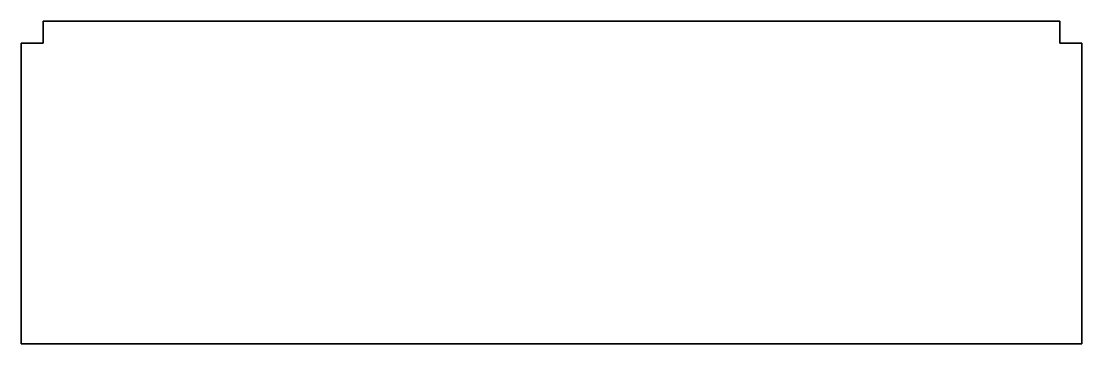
# Model space of a CAD drawing. Extents: x -219 to 0, y -36 to 30.
import ezdxf

# ---------------------------------------------------------------- set-up
doc = ezdxf.new("R2010")
doc.units = 0

msp = doc.modelspace()

# ---------------------------------------------------------------- linework, layer by layer
at = {"layer": 'layer0'}
for points in [[(-214.5, 30, -3), (-4.5, 30, -3)], [(-214.5, 25.5, -3), (-214.5, 30, -3)], [(-4.5, 30, 0), (-214.5, 30, 0)], [(-214.5, 30, 0), (-214.5, 25.5, 0)], [(-4.5, 30, -3), (-4.5, 25.5, -3)], [(-4.5, 25.5, 0), (-4.5, 30, 0)], [(-219, -36.5, -3), (-219, 25.5, -3)], [(-219, 25.5, -3), (-214.5, 25.5, -3)], [(-214.5, 25.5, 0), (-219, 25.5, 0)], [(-219, 25.5, 0), (-219, -36.5, 0)], [(-4.5, 25.5, -3), (0, 25.5, -3)], [(0, 25.5, 0), (-4.5, 25.5, 0)], [(0, 25.5, -3), (0, -36.5, -3)], [(0, -36.5, 0), (0, 25.5, 0)], [(0, -36.5, -3), (-219, -36.5, -3)], [(-219, -36.5, 0), (0, -36.5, 0)]]:
    msp.add_polyline3d(points, dxfattribs=at)

doc.saveas('drawing.dxf')
